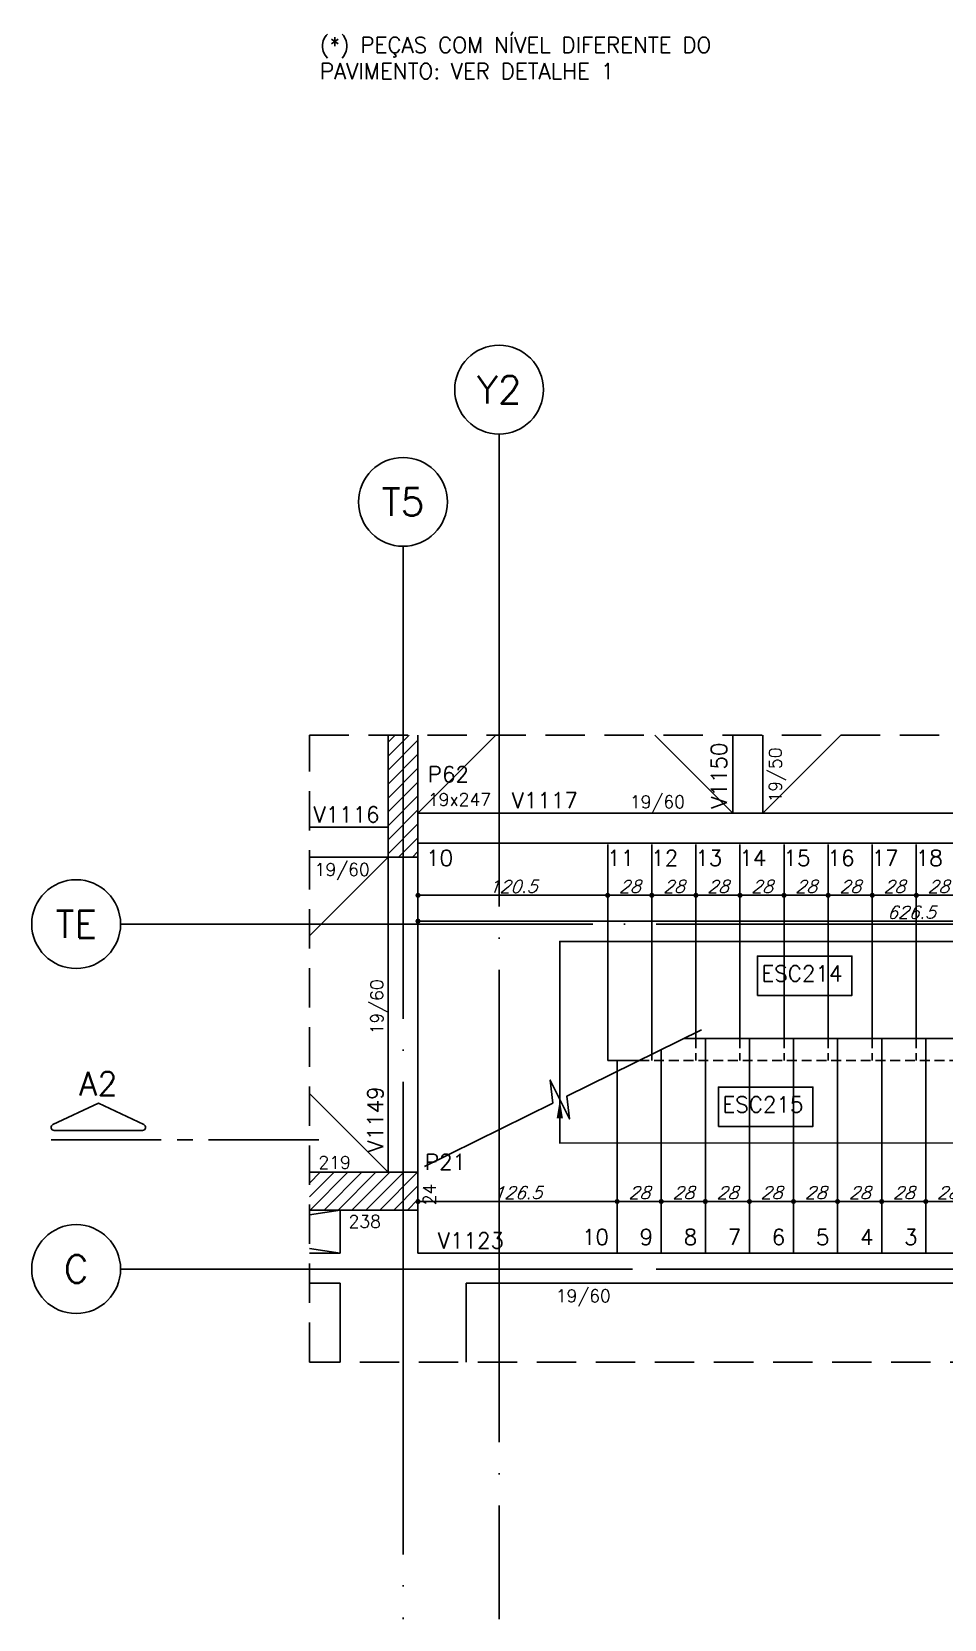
# Model space of a CAD drawing. Extents: x 0 to 6870, y 0 to 4205.
# Drawn here: x 3993 to 4573, y 2094 to 3102 of the extents above; entities that cross this region are included whole.
import ezdxf
from ezdxf.enums import TextEntityAlignment as Align

# ---------------------------------------------------------------- set-up
doc = ezdxf.new("R2010")
doc.units = 0
doc.header["$LTSCALE"] = 50
doc.header["$MEASUREMENT"] = 0
doc.linetypes.add('DASHED', pattern=[0.75, 0.5, -0.25])
doc.linetypes.add('EIXO', pattern=[6.8, 6, -0.4, 0, -0.4])
doc.layers.get('0').update_dxf_attribs({"linetype": 'CONTINUOUS'})
doc.layers.get('DEFPOINTS').update_dxf_attribs({"linetype": 'CONTINUOUS'})
for name, color, linetype in [('242', 3, 'CONTINUOUS'), ('F-AUX-RED', 1, 'CONTINUOUS'), ('F-CORTE-INDICAÇÃO', 4, 'CONTINUOUS'), ('F-COTAS', 106, 'CONTINUOUS'), ('F-EIXO', 12, 'EIXO'), ('F-ESC NUM', 2, 'CONTINUOUS'), ('F-ESC-PROJ', 1, 'CONTINUOUS'), ('F-ESCADAS', 2, 'CONTINUOUS'), ('F-LEADER', 1, 'CONTINUOUS'), ('F-PILARES-DIM', 172, 'CONTINUOUS'), ('F-PILARES-HACH', 174, 'CONTINUOUS'), ('F-PILARES-NOME', 170, 'CONTINUOUS'), ('F-PILARES-S', 170, 'CONTINUOUS'), ('F-TABELA-NÍVEIS', 1, 'CONTINUOUS'), ('F-TEXTO', 6, 'CONTINUOUS'), ('F-TEXTO ESCADA', 2, 'CONTINUOUS'), ('F-VIGAS', 3, 'CONTINUOUS'), ('F-VIGAS-DIM', 2, 'CONTINUOUS'), ('F-VIGAS-NOME', 4, 'CONTINUOUS'), ('F-VÃO', 1, 'CONTINUOUS')]:
    doc.layers.add(name, color=color, linetype=linetype)
doc.styles.add('5385-ARQ-PB-BAS-PLA-TER-TORRE-A-106-TXT$0$R60-75', font='romans.shx', dxfattribs={"height": 0.1125})
doc.styles.add('CP-TEXT-INCL', font='romans.shx', dxfattribs={"oblique": 20})
doc.styles.add('MCP', font='romans.shx')
doc.styles.add('ROMANS', font='romans.shx')
doc.dimstyles.new('CP-COTAS-50', dxfattribs={"dimscale": 0.64, "dimtxt": 12.5, "dimasz": 5, "dimexe": 5, "dimexo": 5, "dimgap": 2.5, "dimtad": 1, "dimdec": 1, "dimdsep": 46, "dimtxsty": 'CP-TEXT-INCL', "dimblk1": 'DOT', "dimblk2": 'DOT', "dimsah": 1, "dimcen": 9, "dimclrd": 256, "dimclre": 256, "dimclrt": 256, "dimadec": 0, "dimazin": 0, "dimtfac": 1, "dimtdec": 1, "dimtmove": 2, "dimatfit": 3, "dimldrblk": 'DOT', "dimfxl": 5, "dimtolj": 1, "dimarcsym": 0})
pattern_1 = [(45, (2724.5, 2331), (-4.419417, 4.419417), [])]

# ---------------------------------------------------------------- blocks, each defined once
blk = doc.blocks.new('*U12')
at = {"layer": 'F-EIXO'}
blk.add_line((0, 0), (1131.4, 0), dxfattribs=at)
at = {"layer": 'F-EIXO', "color": 2, "linetype": 'Continuous'}
blk.add_circle((-28.2, 0), 28.2, dxfattribs=at)
at = {"layer": 'F-TEXTO', "style": 'ROMANS'}
blk.add_attdef('EIXO', text='', height=17.5, dxfattribs=at).set_placement((-28.2, 0), align=Align.MIDDLE_CENTER)
blk = doc.blocks.new('*U8')
at = {"layer": 'F-EIXO'}
blk.add_line((0, 0), (0, -752.5), dxfattribs=at)
at = {"layer": 'F-EIXO', "color": 2, "linetype": 'Continuous'}
blk.add_circle((0, 28.2), 28.2, dxfattribs=at)
at = {"layer": 'F-TEXTO', "style": 'ROMANS'}
blk.add_attdef('EIXO', text='', height=17.5, rotation=360, dxfattribs=at).set_placement((0, 28.2), align=Align.MIDDLE_CENTER)
blk = doc.blocks.new('*U9')
at = {"layer": 'F-EIXO'}
blk.add_line((0, 0), (0, -681.2), dxfattribs=at)
at = {"layer": 'F-EIXO', "color": 2, "linetype": 'Continuous'}
blk.add_circle((0, 28.2), 28.2, dxfattribs=at)
at = {"layer": 'F-TEXTO', "style": 'ROMANS'}
blk.add_attdef('EIXO', text='', height=17.5, rotation=360, dxfattribs=at).set_placement((0, 28.2), align=Align.MIDDLE_CENTER)
blk = doc.blocks.new('*U10')
at = {"layer": 'F-EIXO'}
blk.add_line((0, 0), (1131.4, 0), dxfattribs=at)
at = {"layer": 'F-EIXO', "color": 2, "linetype": 'Continuous'}
blk.add_circle((-28.2, 0), 28.2, dxfattribs=at)
at = {"layer": 'F-TEXTO', "style": 'ROMANS'}
blk.add_attdef('EIXO', text='', height=17.5, dxfattribs=at).set_placement((-28.2, 0), align=Align.MIDDLE_CENTER)
blk = doc.blocks.new('*U17')
at = {"layer": 'F-CORTE-INDICAÇÃO'}
for p, q in [((-100, 0), (-170, 0)), ((-80, 0), (-90, 0)), ((-70, 0), (0, 0))]:
    blk.add_line(p, q, dxfattribs=at)
blk.add_lwpolyline([(-112, 6, 0.802585), (-111.2, 9.8), (-140, 23.3), (-168.8, 9.8, 0.802585), (-168, 6)], format="xyb", close=True, dxfattribs=at)
at = {"layer": 'F-CORTE-INDICAÇÃO', "style": 'ROMANS'}
blk.add_attdef('CORTE', text='', height=15, dxfattribs=at).set_placement((-140, 35.8), align=Align.MIDDLE_CENTER)
at = {"layer": 'F-CORTE-INDICAÇÃO', "color": 2, "style": 'ROMANS'}
blk.add_attdef('FOLHA', text='', height=12, dxfattribs=at).set_placement((-140, -10), align=Align.MIDDLE_CENTER)
blk = doc.blocks.new('_DOT')
at = {"color": 0, "linetype": 'ByBlock'}
blk.add_line((-0.5, 0), (-1, 0), dxfattribs=at)
at = {"color": 0, "linetype": 'ByBlock', "const_width": 0.5}
blk.add_lwpolyline([(-0.25, 0, 1), (0.25, 0, 1)], format="xyb", close=True, dxfattribs=at)
blk = doc.blocks.new('*D155')
at = {"layer": 'DEFPOINTS', "color": 0, "linetype": 'Continuous', "transparency": 16777216}
for p in [(4238.5, 2554.6), (4359, 2557.1), (4359, 2553.3)]:
    blk.add_point(p, dxfattribs=at)
at = {"layer": 'F-COTAS', "linetype": 'Continuous', "lineweight": -2, "transparency": 16777216}
for p, q in [((4238.5, 2551.4), (4238.5, 2550.1)), ((4241.7, 2553.3), (4355.8, 2553.3)), ((4359, 2553.9), (4359, 2550.1))]:
    blk.add_line(p, q, dxfattribs=at)
at = {"layer": 'F-COTAS', "linetype": 'Continuous', "lineweight": -2, "transparency": 16777216, "xscale": 3.2, "yscale": 3.2, "zscale": 3.2, "rotation": 180}
blk.add_blockref('_DOT', (4238.5, 2553.3), dxfattribs=at)
at = {"layer": 'F-COTAS', "linetype": 'Continuous', "lineweight": -2, "transparency": 16777216, "xscale": 3.2, "yscale": 3.2, "zscale": 3.2}
blk.add_blockref('_DOT', (4359, 2553.3), dxfattribs=at)
at = {"layer": 'F-COTAS', "linetype": 'Continuous', "transparency": 16777216, "insert": (4298.8, 2558.9), "char_height": 8, "attachment_point": 5, "style": 'CP-TEXT-INCL'}
blk.add_mtext('\\A1;120.5', dxfattribs=at)
blk = doc.blocks.new('*D156')
at = {"layer": 'DEFPOINTS', "color": 0, "linetype": 'Continuous', "transparency": 16777216}
for p in [(4359, 2554.6), (4387, 2553.3), (4387, 2553.3)]:
    blk.add_point(p, dxfattribs=at)
at = {"layer": 'F-COTAS', "linetype": 'Continuous', "lineweight": -2, "transparency": 16777216}
for p, q in [((4359, 2551.4), (4359, 2550.1)), ((4362.2, 2553.3), (4383.8, 2553.3))]:
    blk.add_line(p, q, dxfattribs=at)
at = {"layer": 'F-COTAS', "linetype": 'Continuous', "lineweight": -2, "transparency": 16777216, "xscale": 3.2, "yscale": 3.2, "zscale": 3.2, "rotation": 180}
blk.add_blockref('_DOT', (4359, 2553.3), dxfattribs=at)
at = {"layer": 'F-COTAS', "linetype": 'Continuous', "lineweight": -2, "transparency": 16777216, "xscale": 3.2, "yscale": 3.2, "zscale": 3.2}
blk.add_blockref('_DOT', (4387, 2553.3), dxfattribs=at)
at = {"layer": 'F-COTAS', "linetype": 'Continuous', "transparency": 16777216, "insert": (4373, 2558.9), "char_height": 8, "attachment_point": 5, "style": 'CP-TEXT-INCL'}
blk.add_mtext('\\A1;28', dxfattribs=at)
blk = doc.blocks.new('*D157')
at = {"layer": 'DEFPOINTS', "color": 0, "linetype": 'Continuous', "transparency": 16777216}
for p in [(4387, 2554.6), (4415, 2553.3), (4415, 2553.3)]:
    blk.add_point(p, dxfattribs=at)
at = {"layer": 'F-COTAS', "linetype": 'Continuous', "lineweight": -2, "transparency": 16777216}
for p, q in [((4387, 2551.4), (4387, 2550.1)), ((4390.2, 2553.3), (4411.8, 2553.3))]:
    blk.add_line(p, q, dxfattribs=at)
at = {"layer": 'F-COTAS', "linetype": 'Continuous', "lineweight": -2, "transparency": 16777216, "xscale": 3.2, "yscale": 3.2, "zscale": 3.2, "rotation": 180}
blk.add_blockref('_DOT', (4387, 2553.3), dxfattribs=at)
at = {"layer": 'F-COTAS', "linetype": 'Continuous', "lineweight": -2, "transparency": 16777216, "xscale": 3.2, "yscale": 3.2, "zscale": 3.2}
blk.add_blockref('_DOT', (4415, 2553.3), dxfattribs=at)
at = {"layer": 'F-COTAS', "linetype": 'Continuous', "transparency": 16777216, "insert": (4401, 2558.9), "char_height": 8, "attachment_point": 5, "style": 'CP-TEXT-INCL'}
blk.add_mtext('\\A1;28', dxfattribs=at)
blk = doc.blocks.new('*D158')
at = {"layer": 'DEFPOINTS', "color": 0, "linetype": 'Continuous', "transparency": 16777216}
for p in [(4415, 2554.6), (4443, 2553.3), (4443, 2553.3)]:
    blk.add_point(p, dxfattribs=at)
at = {"layer": 'F-COTAS', "linetype": 'Continuous', "lineweight": -2, "transparency": 16777216}
for p, q in [((4415, 2551.4), (4415, 2550.1)), ((4418.2, 2553.3), (4439.8, 2553.3))]:
    blk.add_line(p, q, dxfattribs=at)
at = {"layer": 'F-COTAS', "linetype": 'Continuous', "lineweight": -2, "transparency": 16777216, "xscale": 3.2, "yscale": 3.2, "zscale": 3.2, "rotation": 180}
blk.add_blockref('_DOT', (4415, 2553.3), dxfattribs=at)
at = {"layer": 'F-COTAS', "linetype": 'Continuous', "lineweight": -2, "transparency": 16777216, "xscale": 3.2, "yscale": 3.2, "zscale": 3.2}
blk.add_blockref('_DOT', (4443, 2553.3), dxfattribs=at)
at = {"layer": 'F-COTAS', "linetype": 'Continuous', "transparency": 16777216, "insert": (4429, 2558.9), "char_height": 8, "attachment_point": 5, "style": 'CP-TEXT-INCL'}
blk.add_mtext('\\A1;28', dxfattribs=at)
blk = doc.blocks.new('*D159')
at = {"layer": 'DEFPOINTS', "color": 0, "linetype": 'Continuous', "transparency": 16777216}
for p in [(4443, 2554.6), (4471, 2553.3), (4471, 2553.3)]:
    blk.add_point(p, dxfattribs=at)
at = {"layer": 'F-COTAS', "linetype": 'Continuous', "lineweight": -2, "transparency": 16777216}
for p, q in [((4443, 2551.4), (4443, 2550.1)), ((4446.2, 2553.3), (4467.8, 2553.3))]:
    blk.add_line(p, q, dxfattribs=at)
at = {"layer": 'F-COTAS', "linetype": 'Continuous', "lineweight": -2, "transparency": 16777216, "xscale": 3.2, "yscale": 3.2, "zscale": 3.2, "rotation": 180}
blk.add_blockref('_DOT', (4443, 2553.3), dxfattribs=at)
at = {"layer": 'F-COTAS', "linetype": 'Continuous', "lineweight": -2, "transparency": 16777216, "xscale": 3.2, "yscale": 3.2, "zscale": 3.2}
blk.add_blockref('_DOT', (4471, 2553.3), dxfattribs=at)
at = {"layer": 'F-COTAS', "linetype": 'Continuous', "transparency": 16777216, "insert": (4457, 2558.9), "char_height": 8, "attachment_point": 5, "style": 'CP-TEXT-INCL'}
blk.add_mtext('\\A1;28', dxfattribs=at)
blk = doc.blocks.new('*D160')
at = {"layer": 'DEFPOINTS', "color": 0, "linetype": 'Continuous', "transparency": 16777216}
for p in [(4505, 2358.9), (4505, 2358.9), (4533, 2358.9)]:
    blk.add_point(p, dxfattribs=at)
at = {"layer": 'F-COTAS', "linetype": 'Continuous', "lineweight": -2, "transparency": 16777216}
for p, q in [((4505, 2358.9), (4505, 2362.1)), ((4529.8, 2358.9), (4508.2, 2358.9)), ((4533, 2358.9), (4533, 2362.1))]:
    blk.add_line(p, q, dxfattribs=at)
at = {"layer": 'F-COTAS', "linetype": 'Continuous', "lineweight": -2, "transparency": 16777216, "xscale": 3.2, "yscale": 3.2, "zscale": 3.2, "rotation": 180}
blk.add_blockref('_DOT', (4505, 2358.9), dxfattribs=at)
at = {"layer": 'F-COTAS', "linetype": 'Continuous', "lineweight": -2, "transparency": 16777216, "xscale": 3.2, "yscale": 3.2, "zscale": 3.2}
blk.add_blockref('_DOT', (4533, 2358.9), dxfattribs=at)
at = {"layer": 'F-COTAS', "linetype": 'Continuous', "transparency": 16777216, "insert": (4519, 2364.5), "char_height": 8, "attachment_point": 5, "style": 'CP-TEXT-INCL'}
blk.add_mtext('\\A1;28', dxfattribs=at)
blk = doc.blocks.new('*D161')
at = {"layer": 'DEFPOINTS', "color": 0, "linetype": 'Continuous', "transparency": 16777216}
for p in [(4477, 2358.9), (4477, 2358.9), (4505, 2358.9)]:
    blk.add_point(p, dxfattribs=at)
at = {"layer": 'F-COTAS', "linetype": 'Continuous', "lineweight": -2, "transparency": 16777216}
for p, q in [((4477, 2358.9), (4477, 2362.1)), ((4501.8, 2358.9), (4480.2, 2358.9)), ((4505, 2358.9), (4505, 2362.1))]:
    blk.add_line(p, q, dxfattribs=at)
at = {"layer": 'F-COTAS', "linetype": 'Continuous', "lineweight": -2, "transparency": 16777216, "xscale": 3.2, "yscale": 3.2, "zscale": 3.2, "rotation": 180}
blk.add_blockref('_DOT', (4477, 2358.9), dxfattribs=at)
at = {"layer": 'F-COTAS', "linetype": 'Continuous', "lineweight": -2, "transparency": 16777216, "xscale": 3.2, "yscale": 3.2, "zscale": 3.2}
blk.add_blockref('_DOT', (4505, 2358.9), dxfattribs=at)
at = {"layer": 'F-COTAS', "linetype": 'Continuous', "transparency": 16777216, "insert": (4491, 2364.5), "char_height": 8, "attachment_point": 5, "style": 'CP-TEXT-INCL'}
blk.add_mtext('\\A1;28', dxfattribs=at)
blk = doc.blocks.new('*D162')
at = {"layer": 'DEFPOINTS', "color": 0, "linetype": 'Continuous', "transparency": 16777216}
for p in [(4449, 2358.9), (4449, 2358.9), (4477, 2358.9)]:
    blk.add_point(p, dxfattribs=at)
at = {"layer": 'F-COTAS', "linetype": 'Continuous', "lineweight": -2, "transparency": 16777216}
for p, q in [((4449, 2358.9), (4449, 2362.1)), ((4473.8, 2358.9), (4452.2, 2358.9)), ((4477, 2358.9), (4477, 2362.1))]:
    blk.add_line(p, q, dxfattribs=at)
at = {"layer": 'F-COTAS', "linetype": 'Continuous', "lineweight": -2, "transparency": 16777216, "xscale": 3.2, "yscale": 3.2, "zscale": 3.2, "rotation": 180}
blk.add_blockref('_DOT', (4449, 2358.9), dxfattribs=at)
at = {"layer": 'F-COTAS', "linetype": 'Continuous', "lineweight": -2, "transparency": 16777216, "xscale": 3.2, "yscale": 3.2, "zscale": 3.2}
blk.add_blockref('_DOT', (4477, 2358.9), dxfattribs=at)
at = {"layer": 'F-COTAS', "linetype": 'Continuous', "transparency": 16777216, "insert": (4463, 2364.5), "char_height": 8, "attachment_point": 5, "style": 'CP-TEXT-INCL'}
blk.add_mtext('\\A1;28', dxfattribs=at)
blk = doc.blocks.new('*D163')
at = {"layer": 'DEFPOINTS', "color": 0, "linetype": 'Continuous', "transparency": 16777216}
for p in [(4421, 2358.9), (4421, 2358.9), (4449, 2358.9)]:
    blk.add_point(p, dxfattribs=at)
at = {"layer": 'F-COTAS', "linetype": 'Continuous', "lineweight": -2, "transparency": 16777216}
for p, q in [((4421, 2358.9), (4421, 2362.1)), ((4445.8, 2358.9), (4424.2, 2358.9)), ((4449, 2358.9), (4449, 2362.1))]:
    blk.add_line(p, q, dxfattribs=at)
at = {"layer": 'F-COTAS', "linetype": 'Continuous', "lineweight": -2, "transparency": 16777216, "xscale": 3.2, "yscale": 3.2, "zscale": 3.2, "rotation": 180}
blk.add_blockref('_DOT', (4421, 2358.9), dxfattribs=at)
at = {"layer": 'F-COTAS', "linetype": 'Continuous', "lineweight": -2, "transparency": 16777216, "xscale": 3.2, "yscale": 3.2, "zscale": 3.2}
blk.add_blockref('_DOT', (4449, 2358.9), dxfattribs=at)
at = {"layer": 'F-COTAS', "linetype": 'Continuous', "transparency": 16777216, "insert": (4435, 2364.5), "char_height": 8, "attachment_point": 5, "style": 'CP-TEXT-INCL'}
blk.add_mtext('\\A1;28', dxfattribs=at)
blk = doc.blocks.new('*D164')
at = {"layer": 'DEFPOINTS', "color": 0, "linetype": 'Continuous', "transparency": 16777216}
for p in [(4393, 2358.9), (4393, 2358.9), (4421, 2358.9)]:
    blk.add_point(p, dxfattribs=at)
at = {"layer": 'F-COTAS', "linetype": 'Continuous', "lineweight": -2, "transparency": 16777216}
for p, q in [((4393, 2358.9), (4393, 2362.1)), ((4417.8, 2358.9), (4396.2, 2358.9)), ((4421, 2358.9), (4421, 2362.1))]:
    blk.add_line(p, q, dxfattribs=at)
at = {"layer": 'F-COTAS', "linetype": 'Continuous', "lineweight": -2, "transparency": 16777216, "xscale": 3.2, "yscale": 3.2, "zscale": 3.2, "rotation": 180}
blk.add_blockref('_DOT', (4393, 2358.9), dxfattribs=at)
at = {"layer": 'F-COTAS', "linetype": 'Continuous', "lineweight": -2, "transparency": 16777216, "xscale": 3.2, "yscale": 3.2, "zscale": 3.2}
blk.add_blockref('_DOT', (4421, 2358.9), dxfattribs=at)
at = {"layer": 'F-COTAS', "linetype": 'Continuous', "transparency": 16777216, "insert": (4407, 2364.5), "char_height": 8, "attachment_point": 5, "style": 'CP-TEXT-INCL'}
blk.add_mtext('\\A1;28', dxfattribs=at)
blk = doc.blocks.new('*D165')
at = {"layer": 'DEFPOINTS', "color": 0, "linetype": 'Continuous', "transparency": 16777216}
for p in [(4365, 2358.9), (4365, 2358.9), (4393, 2358.9)]:
    blk.add_point(p, dxfattribs=at)
at = {"layer": 'F-COTAS', "linetype": 'Continuous', "lineweight": -2, "transparency": 16777216}
for p, q in [((4365, 2358.9), (4365, 2362.1)), ((4389.8, 2358.9), (4368.2, 2358.9)), ((4393, 2358.9), (4393, 2362.1))]:
    blk.add_line(p, q, dxfattribs=at)
at = {"layer": 'F-COTAS', "linetype": 'Continuous', "lineweight": -2, "transparency": 16777216, "xscale": 3.2, "yscale": 3.2, "zscale": 3.2, "rotation": 180}
blk.add_blockref('_DOT', (4365, 2358.9), dxfattribs=at)
at = {"layer": 'F-COTAS', "linetype": 'Continuous', "lineweight": -2, "transparency": 16777216, "xscale": 3.2, "yscale": 3.2, "zscale": 3.2}
blk.add_blockref('_DOT', (4393, 2358.9), dxfattribs=at)
at = {"layer": 'F-COTAS', "linetype": 'Continuous', "transparency": 16777216, "insert": (4379, 2364.5), "char_height": 8, "attachment_point": 5, "style": 'CP-TEXT-INCL'}
blk.add_mtext('\\A1;28', dxfattribs=at)
blk = doc.blocks.new('*D166')
at = {"layer": 'DEFPOINTS', "color": 0, "linetype": 'Continuous', "transparency": 16777216}
for p in [(4238.5, 2358.9), (4238.5, 2358.9), (4365, 2358.9)]:
    blk.add_point(p, dxfattribs=at)
at = {"layer": 'F-COTAS', "linetype": 'Continuous', "lineweight": -2, "transparency": 16777216}
for p, q in [((4238.5, 2358.9), (4238.5, 2362.1)), ((4361.8, 2358.9), (4241.7, 2358.9)), ((4365, 2358.9), (4365, 2362.1))]:
    blk.add_line(p, q, dxfattribs=at)
at = {"layer": 'F-COTAS', "linetype": 'Continuous', "lineweight": -2, "transparency": 16777216, "xscale": 3.2, "yscale": 3.2, "zscale": 3.2, "rotation": 180}
blk.add_blockref('_DOT', (4238.5, 2358.9), dxfattribs=at)
at = {"layer": 'F-COTAS', "linetype": 'Continuous', "lineweight": -2, "transparency": 16777216, "xscale": 3.2, "yscale": 3.2, "zscale": 3.2}
blk.add_blockref('_DOT', (4365, 2358.9), dxfattribs=at)
at = {"layer": 'F-COTAS', "linetype": 'Continuous', "transparency": 16777216, "insert": (4301.8, 2364.5), "char_height": 8, "attachment_point": 5, "style": 'CP-TEXT-INCL'}
blk.add_mtext('\\A1;126.5', dxfattribs=at)
blk = doc.blocks.new('*D168')
at = {"layer": 'DEFPOINTS', "color": 0, "linetype": 'Continuous', "transparency": 16777216}
for p in [(4533, 2358.9), (4533, 2358.9), (4561, 2352.9)]:
    blk.add_point(p, dxfattribs=at)
at = {"layer": 'F-COTAS', "linetype": 'Continuous', "lineweight": -2, "transparency": 16777216}
for p, q in [((4533, 2358.9), (4533, 2362.1)), ((4557.8, 2358.9), (4536.2, 2358.9)), ((4561, 2356.8), (4561, 2362.1))]:
    blk.add_line(p, q, dxfattribs=at)
at = {"layer": 'F-COTAS', "linetype": 'Continuous', "lineweight": -2, "transparency": 16777216, "xscale": 3.2, "yscale": 3.2, "zscale": 3.2, "rotation": 180}
blk.add_blockref('_DOT', (4533, 2358.9), dxfattribs=at)
at = {"layer": 'F-COTAS', "linetype": 'Continuous', "lineweight": -2, "transparency": 16777216, "xscale": 3.2, "yscale": 3.2, "zscale": 3.2}
blk.add_blockref('_DOT', (4561, 2358.9), dxfattribs=at)
at = {"layer": 'F-COTAS', "linetype": 'Continuous', "transparency": 16777216, "insert": (4547, 2364.5), "char_height": 8, "attachment_point": 5, "style": 'CP-TEXT-INCL'}
blk.add_mtext('\\A1;28', dxfattribs=at)
blk = doc.blocks.new('*D169')
at = {"layer": 'DEFPOINTS', "color": 0, "linetype": 'Continuous', "transparency": 16777216}
for p in [(4471, 2554.6), (4499, 2553.3), (4499, 2553.3)]:
    blk.add_point(p, dxfattribs=at)
at = {"layer": 'F-COTAS', "linetype": 'Continuous', "lineweight": -2, "transparency": 16777216}
for p, q in [((4471, 2551.4), (4471, 2550.1)), ((4474.2, 2553.3), (4495.8, 2553.3))]:
    blk.add_line(p, q, dxfattribs=at)
at = {"layer": 'F-COTAS', "linetype": 'Continuous', "lineweight": -2, "transparency": 16777216, "xscale": 3.2, "yscale": 3.2, "zscale": 3.2, "rotation": 180}
blk.add_blockref('_DOT', (4471, 2553.3), dxfattribs=at)
at = {"layer": 'F-COTAS', "linetype": 'Continuous', "lineweight": -2, "transparency": 16777216, "xscale": 3.2, "yscale": 3.2, "zscale": 3.2}
blk.add_blockref('_DOT', (4499, 2553.3), dxfattribs=at)
at = {"layer": 'F-COTAS', "linetype": 'Continuous', "transparency": 16777216, "insert": (4485, 2558.9), "char_height": 8, "attachment_point": 5, "style": 'CP-TEXT-INCL'}
blk.add_mtext('\\A1;28', dxfattribs=at)
blk = doc.blocks.new('*D170')
at = {"layer": 'DEFPOINTS', "color": 0, "linetype": 'Continuous', "transparency": 16777216}
for p in [(4499, 2554.6), (4527, 2553.3), (4527, 2553.3)]:
    blk.add_point(p, dxfattribs=at)
at = {"layer": 'F-COTAS', "linetype": 'Continuous', "lineweight": -2, "transparency": 16777216}
for p, q in [((4499, 2551.4), (4499, 2550.1)), ((4502.2, 2553.3), (4523.8, 2553.3))]:
    blk.add_line(p, q, dxfattribs=at)
at = {"layer": 'F-COTAS', "linetype": 'Continuous', "lineweight": -2, "transparency": 16777216, "xscale": 3.2, "yscale": 3.2, "zscale": 3.2, "rotation": 180}
blk.add_blockref('_DOT', (4499, 2553.3), dxfattribs=at)
at = {"layer": 'F-COTAS', "linetype": 'Continuous', "lineweight": -2, "transparency": 16777216, "xscale": 3.2, "yscale": 3.2, "zscale": 3.2}
blk.add_blockref('_DOT', (4527, 2553.3), dxfattribs=at)
at = {"layer": 'F-COTAS', "linetype": 'Continuous', "transparency": 16777216, "insert": (4513, 2558.9), "char_height": 8, "attachment_point": 5, "style": 'CP-TEXT-INCL'}
blk.add_mtext('\\A1;28', dxfattribs=at)
blk = doc.blocks.new('*D171')
at = {"layer": 'DEFPOINTS', "color": 0, "linetype": 'Continuous', "transparency": 16777216}
for p in [(4527, 2554.6), (4555, 2553.3), (4555, 2553.3)]:
    blk.add_point(p, dxfattribs=at)
at = {"layer": 'F-COTAS', "linetype": 'Continuous', "lineweight": -2, "transparency": 16777216}
for p, q in [((4527, 2551.4), (4527, 2550.1)), ((4530.2, 2553.3), (4551.8, 2553.3))]:
    blk.add_line(p, q, dxfattribs=at)
at = {"layer": 'F-COTAS', "linetype": 'Continuous', "lineweight": -2, "transparency": 16777216, "xscale": 3.2, "yscale": 3.2, "zscale": 3.2, "rotation": 180}
blk.add_blockref('_DOT', (4527, 2553.3), dxfattribs=at)
at = {"layer": 'F-COTAS', "linetype": 'Continuous', "lineweight": -2, "transparency": 16777216, "xscale": 3.2, "yscale": 3.2, "zscale": 3.2}
blk.add_blockref('_DOT', (4555, 2553.3), dxfattribs=at)
at = {"layer": 'F-COTAS', "linetype": 'Continuous', "transparency": 16777216, "insert": (4541, 2558.9), "char_height": 8, "attachment_point": 5, "style": 'CP-TEXT-INCL'}
blk.add_mtext('\\A1;28', dxfattribs=at)
blk = doc.blocks.new('*D176')
at = {"layer": 'DEFPOINTS', "color": 0, "linetype": 'Continuous', "transparency": 16777216}
for p in [(4865, 2536.9), (4238.5, 2523.7), (4865, 2523.7)]:
    blk.add_point(p, dxfattribs=at)
at = {"layer": 'F-COTAS', "linetype": 'Continuous', "lineweight": -2, "transparency": 16777216}
for p, q in [((4238.5, 2526.9), (4238.5, 2540.1)), ((4865, 2526.9), (4865, 2540.1)), ((4241.7, 2536.9), (4861.8, 2536.9))]:
    blk.add_line(p, q, dxfattribs=at)
at = {"layer": 'F-COTAS', "linetype": 'Continuous', "lineweight": -2, "transparency": 16777216, "xscale": 3.2, "yscale": 3.2, "zscale": 3.2, "rotation": 180}
blk.add_blockref('_DOT', (4238.5, 2536.9), dxfattribs=at)
at = {"layer": 'F-COTAS', "linetype": 'Continuous', "lineweight": -2, "transparency": 16777216, "xscale": 3.2, "yscale": 3.2, "zscale": 3.2}
blk.add_blockref('_DOT', (4865, 2536.9), dxfattribs=at)
at = {"layer": 'F-COTAS', "linetype": 'Continuous', "transparency": 16777216, "insert": (4551.8, 2542.5), "char_height": 8, "attachment_point": 5, "style": 'CP-TEXT-INCL'}
blk.add_mtext('\\A1;626.5', dxfattribs=at)
blk = doc.blocks.new('*D177')
at = {"layer": 'DEFPOINTS', "color": 0, "linetype": 'Continuous', "transparency": 16777216}
for p in [(4555, 2554.6), (4583, 2553.3), (4583, 2553.3)]:
    blk.add_point(p, dxfattribs=at)
at = {"layer": 'F-COTAS', "linetype": 'Continuous', "lineweight": -2, "transparency": 16777216}
for p, q in [((4555, 2551.4), (4555, 2550.1)), ((4558.2, 2553.3), (4579.8, 2553.3))]:
    blk.add_line(p, q, dxfattribs=at)
at = {"layer": 'F-COTAS', "linetype": 'Continuous', "lineweight": -2, "transparency": 16777216, "xscale": 3.2, "yscale": 3.2, "zscale": 3.2, "rotation": 180}
blk.add_blockref('_DOT', (4555, 2553.3), dxfattribs=at)
at = {"layer": 'F-COTAS', "linetype": 'Continuous', "lineweight": -2, "transparency": 16777216, "xscale": 3.2, "yscale": 3.2, "zscale": 3.2}
blk.add_blockref('_DOT', (4583, 2553.3), dxfattribs=at)
at = {"layer": 'F-COTAS', "linetype": 'Continuous', "transparency": 16777216, "insert": (4569, 2558.9), "char_height": 8, "attachment_point": 5, "style": 'CP-TEXT-INCL'}
blk.add_mtext('\\A1;28', dxfattribs=at)
blk = doc.blocks.new('*D178')
at = {"layer": 'DEFPOINTS', "color": 0, "linetype": 'Continuous', "transparency": 16777216}
for p in [(4561, 2358.9), (4561, 2358.9), (4589, 2358.9)]:
    blk.add_point(p, dxfattribs=at)
at = {"layer": 'F-COTAS', "linetype": 'Continuous', "lineweight": -2, "transparency": 16777216}
for p, q in [((4561, 2358.9), (4561, 2362.1)), ((4585.8, 2358.9), (4564.2, 2358.9)), ((4589, 2358.9), (4589, 2362.1))]:
    blk.add_line(p, q, dxfattribs=at)
at = {"layer": 'F-COTAS', "linetype": 'Continuous', "lineweight": -2, "transparency": 16777216, "xscale": 3.2, "yscale": 3.2, "zscale": 3.2, "rotation": 180}
blk.add_blockref('_DOT', (4561, 2358.9), dxfattribs=at)
at = {"layer": 'F-COTAS', "linetype": 'Continuous', "lineweight": -2, "transparency": 16777216, "xscale": 3.2, "yscale": 3.2, "zscale": 3.2}
blk.add_blockref('_DOT', (4589, 2358.9), dxfattribs=at)
at = {"layer": 'F-COTAS', "linetype": 'Continuous', "transparency": 16777216, "insert": (4575, 2364.5), "char_height": 8, "attachment_point": 5, "style": 'CP-TEXT-INCL'}
blk.add_mtext('\\A1;28', dxfattribs=at)

msp = doc.modelspace()

# ---------------------------------------------------------------- hatches: boundary and pattern name
at = {"layer": 'F-PILARES-HACH', "linetype": 'Continuous'}
h = msp.add_hatch(dxfattribs=at)
h.set_pattern_fill('ANSI31', color=256, scale=50, style=0)
h.set_pattern_definition(pattern_1)
h.paths.add_polyline_path([(4238.5, 2655), (4219.5, 2655), (4219.5, 2577.5), (4238.5, 2577.5)])
h = msp.add_hatch(dxfattribs=at)
h.set_pattern_fill('ANSI31', color=256, scale=50, style=0)
h.set_pattern_definition(pattern_1)
h.paths.add_polyline_path([(4169.5, 2377.5), (4169.5, 2353.5), (4238.5, 2353.5), (4238.5, 2377.5)])

# ---------------------------------------------------------------- linework, layer by layer
at = {"layer": '242', "linetype": 'Continuous'}
msp.add_line((4229, 2701), (4229, 2701), dxfattribs=at)
at = {"layer": 'F-AUX-RED', "color": 1, "linetype": 'DASHED'}
msp.add_lwpolyline([(4169.5, 2257), (4169.5, 2655), (5014, 2655), (5014, 2257), (4169.5, 2257)], dxfattribs=at)
at = {"layer": 'F-AUX-RED'}
msp.add_lwpolyline([(4617, 2396.09), (4328.57, 2396), (4328.57, 2524), (4583, 2524)], dxfattribs=at)
msp.add_solid([(4330.57, 2411.66), (4328.57, 2423.66), (4326.57, 2411.66)], dxfattribs=at)
at = {"layer": 'F-EIXO'}
msp.add_line((4074.79, 2316), (5180.96, 2316), dxfattribs=at)
at = {"layer": 'F-ESC-PROJ', "linetype": 'DASHED', "ltscale": 0.25}
for points in [[(4415, 2462.5), (4415, 2448.5)], [(4443, 2462.5), (4443, 2448.5)], [(4471, 2462.5), (4471, 2448.5)], [(4499, 2462.5), (4499, 2448.5)], [(4527, 2462.5), (4527, 2448.5)], [(4555, 2462.5), (4555, 2448.5)], [(4387, 2452.38), (4387, 2448.5)], [(4379.11, 2448.5), (4583, 2448.5)]]:
    msp.add_lwpolyline(points, dxfattribs=at)
at = {"layer": 'F-ESCADAS', "linetype": 'Continuous'}
for points in [[(4359, 2585.5), (4359, 2448.5)], [(4387, 2585.5), (4387, 2452.38)], [(4415, 2585.5), (4415, 2462.5)], [(4443, 2585.5), (4443, 2462.5)], [(4471, 2585.5), (4471, 2462.5)], [(4499, 2585.5), (4499, 2462.5)], [(4527, 2585.5), (4527, 2462.5)], [(4555, 2585.5), (4555, 2462.5)], [(4407.61, 2462.5), (4617, 2462.5)], [(4421, 2462.5), (4421, 2326)], [(4449, 2462.5), (4449, 2326)], [(4477, 2462.5), (4477, 2326)], [(4505, 2462.5), (4505, 2326)], [(4533, 2462.5), (4533, 2326)], [(4561, 2462.5), (4561, 2326)], [(4393, 2455.32), (4393, 2326)], [(4365, 2437.64), (4365, 2448.5), (4359, 2448.5)], [(4363, 2448.5), (4379.11, 2448.5)], [(4365, 2437.64), (4365, 2326)]]:
    msp.add_lwpolyline(points, dxfattribs=at)
at = {"layer": 'F-LEADER'}
msp.add_lwpolyline([(4418.56, 2467.88), (4333.05, 2425.88), (4334.66, 2411.35), (4322.48, 2435.97), (4324.09, 2421.44), (4242.68, 2381.19)], dxfattribs=at)
at = {"layer": 'F-PILARES-S', "linetype": 'Continuous'}
for points in [[(4219.5, 2577.5), (4238.5, 2577.5), (4238.5, 2655)], [(4219.5, 2655), (4219.5, 2577.5)], [(4169.5, 2353.5), (4238.5, 2353.5), (4238.5, 2377.5), (4169.5, 2377.5)]]:
    msp.add_lwpolyline(points, dxfattribs=at)
at = {"layer": 'F-TEXTO ESCADA', "color": 1}
for points in [[(4454.05, 2489.7), (4454.05, 2514.7), (4514.05, 2514.7), (4514.05, 2489.7), (4454.05, 2489.7)], [(4429.28, 2406.53), (4429.28, 2431.53), (4489.28, 2431.53), (4489.28, 2406.53), (4429.28, 2406.53)]]:
    msp.add_lwpolyline(points, dxfattribs=at)
at = {"layer": 'F-VIGAS'}
for points in [[(4438.5, 2655), (4438.5, 2605.5)], [(4457.5, 2605.5), (4457.5, 2655)], [(4438.5, 2605.5), (4238.5, 2605.5)], [(4457.5, 2605.5), (4438.5, 2605.5)], [(4657.5, 2605.5), (4457.5, 2605.5)], [(4219.5, 2596.5), (4169.5, 2596.5)], [(4238.5, 2586.5), (4448, 2586.5)], [(4448, 2586.5), (4657.5, 2586.5)], [(4169.5, 2577.5), (4219.5, 2577.5)], [(4219.5, 2577.5), (4219.5, 2377.5)], [(4238.5, 2377.5), (4238.5, 2577.5)], [(4189, 2353.5), (4189, 2326)], [(4238.5, 2326), (4238.5, 2353.5)], [(4189, 2326), (4169.5, 2326)], [(4620, 2326), (4238.5, 2326)], [(4169.5, 2307), (4189, 2307)], [(4189, 2307), (4189, 2257)], [(4269, 2257), (4269, 2307)], [(4269, 2307), (4620, 2307)]]:
    msp.add_lwpolyline(points, dxfattribs=at)
at = {"layer": 'F-VÃO'}
for p, q in [((4238.5, 2605.5), (4288, 2655)), ((4389, 2655), (4438.5, 2605.5)), ((4457.5, 2605.5), (4507, 2655)), ((4169.5, 2527.5), (4219.5, 2577.5)), ((4169.5, 2427.5), (4219.5, 2377.5)), ((4169.5, 2350.34), (4189, 2353.5)), ((4169.5, 2329.16), (4189, 2326))]:
    msp.add_line(p, q, dxfattribs=at)

# ---------------------------------------------------------------- block references
at = {"layer": 'F-CORTE-INDICAÇÃO', "linetype": 'Continuous'}
ref = msp.add_blockref('*U17', (4175.49, 2397.99), dxfattribs=at)
ref.add_attrib('CORTE', 'A2', dxfattribs={"height": 15, "style": 'ROMANS'}).set_placement((4035.49, 2433.75), align=Align.MIDDLE_CENTER)
at = {"layer": 'F-EIXO', "linetype": 'Continuous'}
for name, p, values in [('*U8', (4290, 2846.13), {'EIXO': 'Y2'}), ('*U9', (4229, 2774.89), {'EIXO': 'T5'}), ('*U10', (4049.61, 2535), {'EIXO': 'TE'}), ('*U12', (4049.61, 2316), {'EIXO': 'C'})]:
    msp.add_blockref(name, p, dxfattribs=at).add_auto_attribs(values)

# ---------------------------------------------------------------- texts
at = {"layer": 'F-ESC NUM', "char_height": 10, "width": 122.7592, "attachment_point": 9, "style": '5385-ARQ-PB-BAS-PLA-TER-TORRE-A-106-TXT$0$R60-75'}
for s, insert in [('10', (4260.81, 2571.98)), ('11', (4375.77, 2571.98)), ('12', (4403.77, 2571.98)), ('13', (4431.77, 2571.98)), ('14', (4459.77, 2571.98)), ('15', (4487.77, 2571.98)), ('16', (4515.77, 2571.98)), ('17', (4543.77, 2571.98)), ('18', (4571.77, 2571.98)), ('10', (4359.82, 2331.32)), ('9', (4387.82, 2331.32)), ('8', (4415.82, 2331.32)), ('7', (4443.82, 2331.32)), ('6', (4471.82, 2331.32)), ('5', (4499.82, 2331.32)), ('4', (4527.82, 2331.32)), ('3', (4555.82, 2331.32))]:
    msp.add_mtext(s, dxfattribs=dict(at, insert=insert))
at = {"layer": 'F-PILARES-DIM', "linetype": 'Continuous', "style": 'MCP'}
for s, p in [('19x247', (4244.75, 2610.18)), ('219', (4175.25, 2379.75)), ('238', (4194.39, 2342.25))]:
    msp.add_text(s, height=8, dxfattribs=at).set_placement(p)
msp.add_text('24', height=8, rotation=90, dxfattribs=at).set_placement((4249.75, 2356.5))
at = {"layer": 'F-PILARES-NOME', "linetype": 'Continuous', "style": 'MCP'}
for s, p in [('P62', (4244.75, 2625.18)), ('P21', (4242.88, 2379.02))]:
    msp.add_text(s, height=10, dxfattribs=at).set_placement(p)
at = {"layer": 'F-TABELA-NÍVEIS', "color": 2, "insert": (4176.23, 3098.24), "char_height": 10, "width": 276.9593, "attachment_point": 1, "style": 'MCP'}
msp.add_mtext('(*) PEÇAS COM NÍVEL DIFERENTE DO PAVIMENTO: VER DETALHE 1', dxfattribs=at)
at = {"layer": 'F-TEXTO ESCADA', "style": 'ROMANS'}
for s, p in [('ESC214', (4456.63, 2498.66)), ('ESC215', (4431.86, 2415.49))]:
    msp.add_text(s, height=10, dxfattribs=at).set_placement(p)
at = {"layer": 'F-VIGAS-DIM', "linetype": 'Continuous', "style": 'MCP'}
for s, p in [('19/50', (4469.44, 2612.21)), ('19/60', (4216.38, 2465))]:
    msp.add_text(s, height=8, rotation=90, dxfattribs=at).set_placement(p)
for p in [(4373.08, 2608.63), (4172.87, 2565.65), (4326, 2295)]:
    msp.add_text('19/60', height=8, dxfattribs=at).set_placement(p)
at = {"layer": 'F-VIGAS-NOME', "linetype": 'Continuous', "style": 'MCP'}
for s, p in [('V1150', (4434.68, 2608.27)), ('V1149', (4216.38, 2390))]:
    msp.add_text(s, height=10, rotation=90, dxfattribs=at).set_placement(p)
for s, p in [('V1117', (4298.08, 2608.63)), ('V1116', (4172.16, 2599.63)), ('V1123', (4251.11, 2329.13))]:
    msp.add_text(s, height=10, dxfattribs=at).set_placement(p)

# ---------------------------------------------------------------- dimensions: what is measured, and where the dimension line sits
at = {"layer": 'F-COTAS', "linetype": 'Continuous'}
for base, p1, p2, picture, middle in [((4359, 2553.26), (4238.5, 2554.62), (4359, 2557.14), '*D155', (4298.75, 2558.86)), ((4387, 2553.26), (4359, 2554.62), (4387, 2553.26), '*D156', (4373, 2558.86)), ((4415, 2553.26), (4387, 2554.62), (4415, 2553.26), '*D157', (4401, 2558.86)), ((4443, 2553.26), (4415, 2554.62), (4443, 2553.26), '*D158', (4429, 2558.86)), ((4471, 2553.26), (4443, 2554.62), (4471, 2553.26), '*D159', (4457, 2558.86)), ((4499, 2553.26), (4471, 2554.62), (4499, 2553.26), '*D169', (4485, 2558.86)), ((4527, 2553.26), (4499, 2554.62), (4527, 2553.26), '*D170', (4513, 2558.86)), ((4555, 2553.26), (4527, 2554.62), (4555, 2553.26), '*D171', (4541, 2558.86)), ((4583, 2553.26), (4555, 2554.62), (4583, 2553.26), '*D177', (4569, 2558.86)), ((4865, 2536.9), (4238.5, 2523.66), (4865, 2523.66), '*D176', (4551.75, 2542.5))]:
    dim = msp.add_linear_dim(base=base, p1=p1, p2=p2, dimstyle='CP-COTAS-50', dxfattribs=at)
    dim.commit()
    dim.dimension.update_dxf_attribs({"geometry": picture, "text_midpoint": middle})
for base, p1, p2, picture, middle in [((4238.5, 2358.87), (4365, 2358.87), (4238.5, 2358.87), '*D166', (4301.75, 2364.47)), ((4365, 2358.87), (4393, 2358.87), (4365, 2358.87), '*D165', (4379, 2364.47)), ((4393, 2358.87), (4421, 2358.87), (4393, 2358.87), '*D164', (4407, 2364.47)), ((4421, 2358.87), (4449, 2358.87), (4421, 2358.87), '*D163', (4435, 2364.47)), ((4449, 2358.87), (4477, 2358.87), (4449, 2358.87), '*D162', (4463, 2364.47)), ((4477, 2358.87), (4505, 2358.87), (4477, 2358.87), '*D161', (4491, 2364.47)), ((4505, 2358.87), (4533, 2358.87), (4505, 2358.87), '*D160', (4519, 2364.47)), ((4533, 2358.87), (4561, 2352.93), (4533, 2358.87), '*D168', (4547, 2364.47)), ((4561, 2358.87), (4589, 2358.87), (4561, 2358.87), '*D178', (4575, 2364.47))]:
    dim = msp.add_linear_dim(base=base, p1=p1, p2=p2, dimstyle='CP-COTAS-50', override={"dimfxl": 3.28084, "dimfxlon": 1, "dimarcsym": 2}, dxfattribs=at)
    dim.commit()
    dim.dimension.update_dxf_attribs({"geometry": picture, "text_midpoint": middle})

doc.saveas('drawing.dxf')
